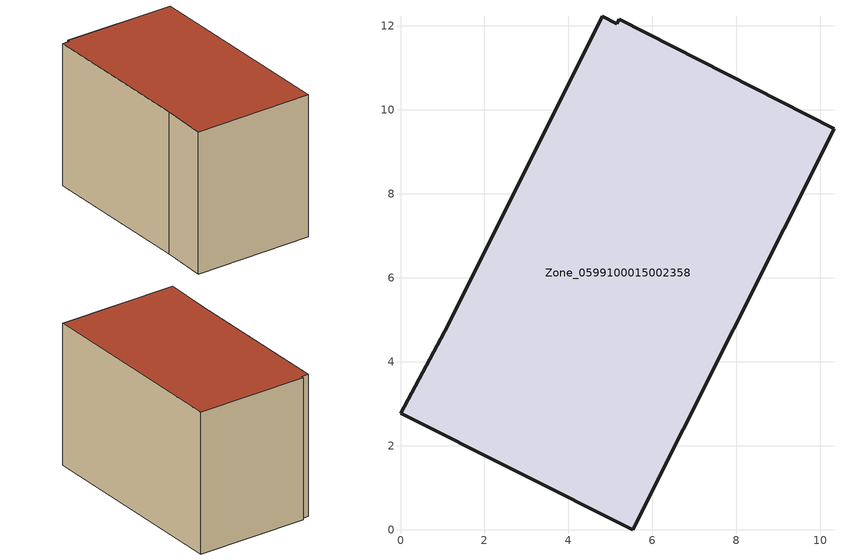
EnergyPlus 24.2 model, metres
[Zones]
Zone_0599100015002358
 floor ground (C_G): 4.81,12.23 5.15,12.05 5.21,12.16 10.32,9.55 5.53,0 0,2.77 1.14,4.88 z1.04
 wall outside (C_F): 1.14,4.88 0,2.77 5.53,0 10.32,9.55 5.21,12.16 5.15,12.05 4.81,12.23 1.14,4.88 z1.04:8.35
 roof outside (C_R): 5.15,12.05 4.81,12.23 1.14,4.88 0,2.77 5.53,0 10.32,9.55 5.21,12.16 z8.35
[BUILDING]
Pand.0599100015002358: North Axis=0; Terrain=City; Loads Convergence Tolerance Value=0.04; Temperature Convergence Tolerance Value=0.4; Solar Distribution=FullExterior; Maximum Number of Warmup Days=25; Minimum Number of Warmup Days=1
[Site:Location]
Rotterdam.The.Hague.AP_ZH_NLD Design_Conditions: Latitude=51.96; Longitude=4.45; Time Zone=1; Elevation=-4.5
[SITE:GROUNDTEMPERATURE:BUILDINGSURFACE]
18, 18, 18, 18, 18, 18, 18, 18, 18, 18, 18, 18
[MATERIAL] Thermal Absorptance=0.9; Solar Absorptance=0.7; Visible Absorptance=0.7
Name | Roughness | Thickness | Conductivity | Density | Specific Heat
G.TI.1946-1964 | MediumSmooth | 0.15 | 1 | 540 | 1210
F.TI.1946-1964 | Rough | 0.3 | 0.857143 | 1920 | 840
R.TI.1946-1964 | MediumRough | 0.2 | 0.277778 | 1500 | 1000
[CONSTRUCTION]
C_G: G.TI.1946-1964
C_F: F.TI.1946-1964
C_R: R.TI.1946-1964
[ZONE]
Zone_0599100015002358: Type=1; Multiplier=1; Ceiling Height=Autocalculate; Volume=Autocalculate; Floor Area=autocalculate; Part of Total Floor Area=Yes
[ZONEINFILTRATION:DESIGNFLOWRATE]
Infil_Zone_0599100015002358: Zone or ZoneList or Space or SpaceList=Zone_0599100015002358; Schedule=AlwaysOn; Design Flow Rate Calculation Method=Flow/Area; Flow Rate per Floor Area=0.003; Constant Term Coefficient=1; Temperature Term Coefficient=0; Velocity Term Coefficient=0; Velocity Squared Term Coefficient=0
[HVACTEMPLATE:ZONE:IDEALLOADSAIRSYSTEM]
Zone_0599100015002358: Maximum Heating Supply Air Temperature=50; Minimum Cooling Supply Air Temperature=13; Maximum Heating Supply Air Humidity Ratio=0.0156; Minimum Cooling Supply Air Humidity Ratio=0.0077; Heating Limit=NoLimit; Cooling Limit=NoLimit; Dehumidification Control Type=ConstantSensibleHeatRatio; Cooling Sensible Heat Ratio=0.7; Dehumidification Setpoint=60; Humidification Control Type=None; Humidification Setpoint=30; Outdoor Air Method=None; Outdoor Air Flow Rate per Person=0.00944; Outdoor Air Flow Rate per Zone Floor Area=0; Outdoor Air Flow Rate per Zone=0; Demand Controlled Ventilation Type=None; Outdoor Air Economizer Type=NoEconomizer; Heat Recovery Type=None; Sensible Heat Recovery Effectiveness=0.7; Latent Heat Recovery Effectiveness=0.65
[ZONECONTROL:THERMOSTAT]
ThermostatControl_Zone_0599100015002358: Zone or ZoneList=Zone_0599100015002358; Control Type Schedule=DualSetpointControlType; Control 1=Thermostat_Zone_0599100015002358; Temperature Difference Between Cutout And Setpoint=0
[THERMOSTATSETPOINT:DUALSETPOINT]
Thermostat_Zone_0599100015002358: Heating Setpoint Temperature Schedule=HeatingSetpoint_Zone_0599100015002358; Cooling Setpoint Temperature Schedule=CoolingSetpoint_Zone_0599100015002358
[SCHEDULE:COMPACT]
HeatingSetpoint_Zone_0599100015002358: Through: 12/31, For: AllDays, Until: 24:00, 21
CoolingSetpoint_Zone_0599100015002358: Through: 12/31, For: AllDays, Until: 24:00, 24
DualSetpointControlType: Through: 12/31, For: AllDays, Until: 24:00, 4
AlwaysOn: Through: 12/31, For: AllDays, Until: 24:00, 1
